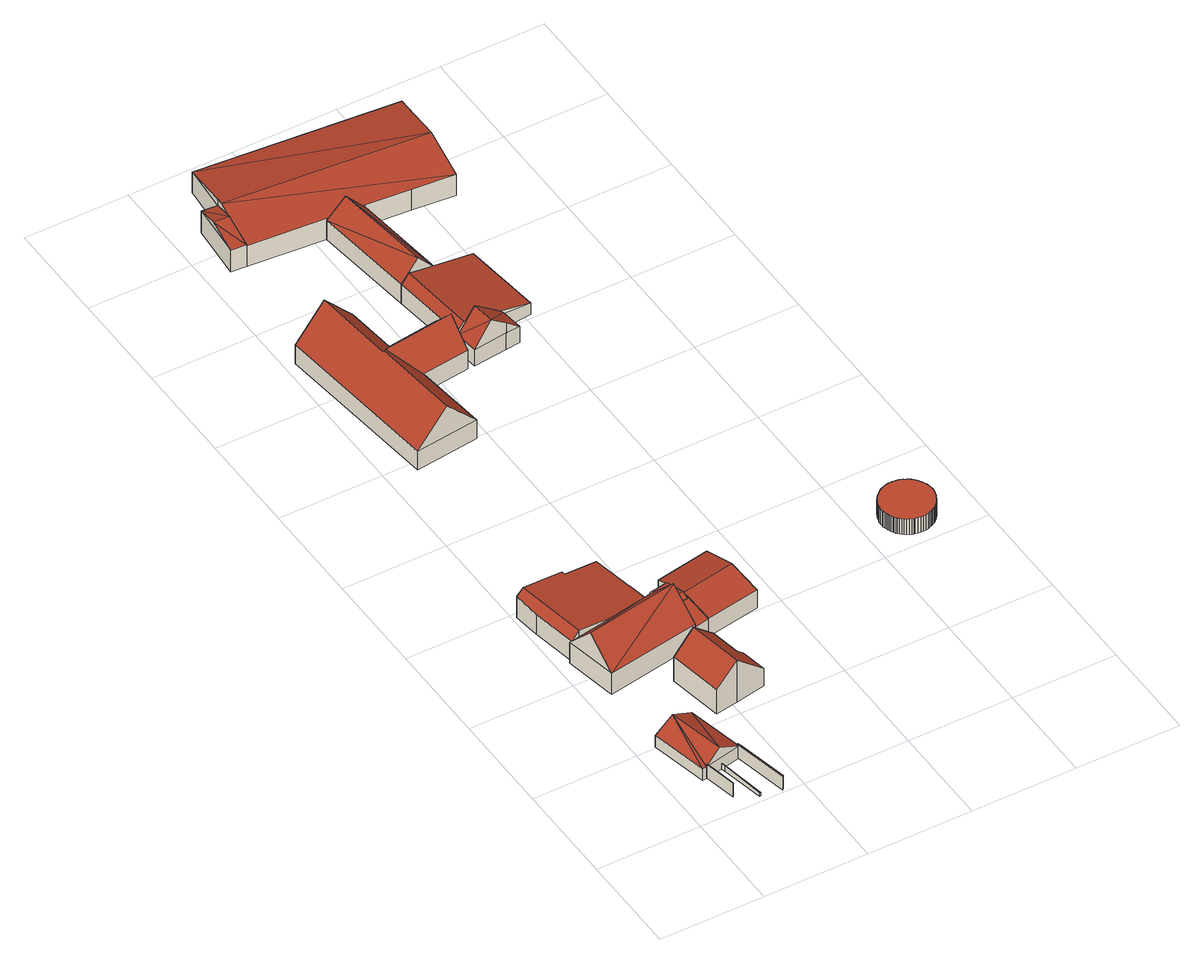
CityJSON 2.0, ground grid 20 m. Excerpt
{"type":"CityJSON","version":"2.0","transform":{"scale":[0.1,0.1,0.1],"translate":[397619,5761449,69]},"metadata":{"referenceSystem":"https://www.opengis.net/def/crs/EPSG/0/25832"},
"CityObjects":{
"building1":{"type":"Building","attributes":{"Gemeindeschluessel":"05558020","Geometrietyp2DReferenz":"3000","function":"51009_1700","roofType":"1000","measuredHeight":3},"geometry":[{"type":"Solid","lod":"2","boundaries":[[[[0,1,2,3]],[[4,5,1,0]],[[6,7,5,4]],[[8,9,7,6]],[[3,2,9,8]],[[6,4,0,3,8]],[[1,5,7,9,2]]]],"semantics":{"surfaces":[{"type":"WallSurface"},{"type":"RoofSurface"},{"type":"GroundSurface"}],"values":[[0,0,0,0,0,1,2]]}}]},
"building2":{"type":"Building","attributes":{"Gemeindeschluessel":"05558020","Geometrietyp2DReferenz":"3000","function":"51009_1700","roofType":"2100","measuredHeight":1.19},"geometry":[{"type":"Solid","lod":"2","boundaries":[[[[10,11,12,13]],[[14,15,11,10]],[[16,17,15,14]],[[18,19,17,16]],[[13,12,19,18]],[[16,14,10,13,18]],[[11,15,17,19,12]]]],"semantics":{"surfaces":[{"type":"WallSurface"},{"type":"RoofSurface"},{"type":"GroundSurface"}],"values":[[0,0,0,0,0,1,2]]}}]},
"building3":{"type":"Building","attributes":{"Gemeindeschluessel":"05558020","Geometrietyp2DReferenz":"3000","function":"31001_2700","roofType":"5000","measuredHeight":4.93},"geometry":[{"type":"Solid","lod":"2","boundaries":[[[[20,21,22,23]],[[24,25,21,20]],[[26,27,25,24]],[[28,29,27,26]],[[23,22,29,28]],[[30,28,26]],[[26,31,30]],[[23,30,31]],[[20,23,31]],[[31,24,20]],[[28,30,23]],[[24,31,26]],[[21,25,27,29,22]]]],"semantics":{"surfaces":[{"type":"WallSurface"},{"type":"RoofSurface"},{"type":"GroundSurface"}],"values":[[0,0,0,0,0,1,1,1,1,1,0,0,2]]}}]},
"building4":{"type":"Building","attributes":{"Gemeindeschluessel":"05558020","Geometrietyp2DReferenz":"3000","function":"51009_1700","roofType":"9999","measuredHeight":3},"geometry":[{"type":"Solid","lod":"2","boundaries":[[[[32,33,34,35,36]],[[33,37,38,34]],[[32,39,37,33]],[[36,40,39,32]],[[35,41,40,36]],[[34,38,41,35]],[[38,37,39,40,41]]]],"semantics":{"surfaces":[{"type":"RoofSurface"},{"type":"WallSurface"},{"type":"GroundSurface"}],"values":[[0,1,1,1,1,1,2]]}}]},
"building5":{"type":"Building","attributes":{"Gemeindeschluessel":"05558020","Geometrietyp2DReferenz":"3000","function":"31001_1000","roofType":"3100","measuredHeight":9.4},"address":[{"country":"Germany","locality":"Havixbeck","thoroughfareNumber":"35","thoroughfareName":"Schonebeck"}],"geometry":[{"type":"Solid","lod":"2","boundaries":[[[[42,43,44,45]],[[46,47,43,42]],[[48,49,47,46]],[[50,51,49,48]],[[52,53,51,50]],[[54,55,53,52]],[[56,57,55,54]],[[45,44,57,56]],[[50,48,46,42,45,52]],[[56,54,52,45]],[[43,47,49,51,53,55,57,44]]]],"semantics":{"surfaces":[{"type":"WallSurface"},{"type":"RoofSurface"},{"type":"GroundSurface"}],"values":[[0,0,0,0,0,0,0,0,1,1,2]]}}]},
"building6":{"type":"Building","attributes":{"Gemeindeschluessel":"05558020","Geometrietyp2DReferenz":"3000","function":"31001_2700"},"children":["building6-1","building6-2","building6-3","building6-4"]},
"building6-1":{"type":"BuildingPart","attributes":{"roofType":"3100","measuredHeight":5.6},"parents":["building6"],"geometry":[{"type":"Solid","lod":"2","boundaries":[[[[58,59,60,61,62]],[[63,64,65,66,67]],[[62,61,68,69,70]],[[63,67,71,72,73]],[[58,62,70,74,73,72]],[[60,75,76,66,65,77,68,61]],[[59,58,72,78]],[[60,59,78,75]],[[66,76,71,67]],[[76,75,78,72,71]],[[65,64,79,77]],[[64,63,73,79]],[[69,74,70]],[[79,69,68,77]],[[79,73,74,69]]]],"semantics":{"surfaces":[{"type":"WallSurface"},{"type":"RoofSurface"},{"type":"GroundSurface"},{"type":"ClosureSurface"}],"values":[[0,0,0,1,1,2,0,3,3,3,3,3,0,3,3]]}}]},
"building6-2":{"type":"BuildingPart","attributes":{"roofType":"3100","measuredHeight":5.88},"parents":["building6"],"geometry":[{"type":"MultiSurface","lod":"2","boundaries":[[[80,81,82,83]],[[84,85,81,80]],[[86,87,85,84]],[[88,89,87,86]],[[90,91,89,88]],[[92,93,91,90]],[[94,95,93,92]],[[96,97,95,94]],[[98,61,97,96]],[[99,100,101,102]],[[83,82,100,99]],[[103,98,96,94,92,90,88,86,84,104]],[[80,83,99,102,99,105,104,84]],[[81,85,87,89,91,93,95,97,61,106,100,101,100,82]],[[103,104,107]],[[61,98,103,107,106]],[[107,104,105]],[[107,105,99,100,106]]],"semantics":{"surfaces":[{"type":"WallSurface"},{"type":"RoofSurface"},{"type":"GroundSurface"},{"type":"ClosureSurface"}],"values":[0,0,0,0,0,0,0,0,0,0,0,1,1,2,0,3,0,3]}}]},
"building6-3":{"type":"BuildingPart","attributes":{"roofType":"3100","measuredHeight":10.25},"parents":["building6"],"geometry":[{"type":"Solid","lod":"2","boundaries":[[[[108,109,110,111]],[[112,113,65,64]],[[111,110,113,112]],[[114,111,115]],[[112,116,115,111]],[[74,69,114,115]],[[69,117,103,107,105,108,114]],[[63,116,112,64]],[[114,108,111]],[[109,101,100,106,61,68,77,65,113,110]],[[103,117,98]],[[109,108,105,99,102,101]],[[61,98,117,69,68]],[[106,107,103,98,61]],[[101,102,99,100]],[[100,99,105,107,106]],[[77,79,64,65]],[[68,69,79,77]],[[116,63,73,74,115]],[[63,64,79,73]],[[73,79,69,74]]]],"semantics":{"surfaces":[{"type":"WallSurface"},{"type":"RoofSurface"},{"type":"GroundSurface"},{"type":"ClosureSurface"}],"values":[[0,0,0,1,1,1,1,0,0,2,0,0,3,3,3,3,3,3,0,3,3]]}}]},
"building6-4":{"type":"BuildingPart","attributes":{"roofType":"3100","measuredHeight":5.61},"parents":["building6"],"geometry":[{"type":"Solid","lod":"2","boundaries":[[[[67,66,118]],[[119,120,60,59]],[[121,122,120,119]],[[123,124,122,121]],[[125,126,124,123]],[[127,128,126,125]],[[118,66,128,127]],[[121,119,59,78,72,129,123]],[[118,127,125,123,129]],[[76,75,60,120,122,124,126,128,66]],[[67,118,129,71]],[[66,67,71,76]],[[71,129,72]],[[60,75,78,59]],[[75,76,71,72,78]]]],"semantics":{"surfaces":[{"type":"WallSurface"},{"type":"RoofSurface"},{"type":"GroundSurface"},{"type":"ClosureSurface"}],"values":[[0,0,0,0,0,0,0,1,1,2,0,3,0,3,3]]}}]},
"building7":{"type":"Building","attributes":{"Gemeindeschluessel":"05558020","Geometrietyp2DReferenz":"3000","function":"51009_1610","roofType":"2100","measuredHeight":4.78},"geometry":[{"type":"Solid","lod":"2","boundaries":[[[[130,131,132,133]],[[118,134,131,130]],[[135,136,134,118]],[[133,132,136,135]],[[118,130,133,135]],[[131,134,136,132]]]],"semantics":{"surfaces":[{"type":"WallSurface"},{"type":"RoofSurface"},{"type":"GroundSurface"}],"values":[[0,0,0,0,1,2]]}}]},
"building8":{"type":"Building","attributes":{"Gemeindeschluessel":"05558020","Geometrietyp2DReferenz":"3000","function":"31001_1000","roofType":"5000","measuredHeight":10.86},"address":[{"country":"Germany","locality":"Havixbeck","thoroughfareNumber":"62","thoroughfareName":"Schonebeck"}],"geometry":[{"type":"Solid","lod":"2","boundaries":[[[[137,138,139,140]],[[141,142,138,137]],[[143,144,142,141]],[[145,146,144,143]],[[147,148,146,145]],[[149,150,148,147]],[[151,152,150,149]],[[140,139,152,151]],[[151,149,153]],[[154,155,153,149,147,156]],[[156,147,145,157]],[[145,143,157]],[[154,156,157,143,141,158]],[[141,137,158]],[[154,158,137,140,155]],[[155,140,151,153]],[[138,142,144,146,148,150,152,139]]]],"semantics":{"surfaces":[{"type":"WallSurface"},{"type":"RoofSurface"},{"type":"GroundSurface"}],"values":[[0,0,0,0,0,0,0,0,0,1,1,0,1,0,1,1,2]]}}]},
"building9":{"type":"Building","attributes":{"Gemeindeschluessel":"05558020","Geometrietyp2DReferenz":"3000","function":"31001_2700"},"children":["building9-1","building9-2","building9-3","building9-4","building9-5"]},
"building9-1":{"type":"BuildingPart","attributes":{"roofType":"3100","measuredHeight":8.09},"parents":["building9"],"geometry":[{"type":"Solid","lod":"2","boundaries":[[[[159,160,161,162,163]],[[164,165,166,167]],[[159,163,168,169]],[[169,170,171,159]],[[170,169,172,164]],[[164,167,173,174,170]],[[161,166,165,162]],[[161,160,167,166]],[[160,159,167]],[[165,164,163,162]],[[170,174,171]],[[171,174,173,167,159]],[[168,172,169]],[[168,163,164,172]]]],"semantics":{"surfaces":[{"type":"WallSurface"},{"type":"RoofSurface"},{"type":"GroundSurface"},{"type":"ClosureSurface"}],"values":[[0,0,1,1,1,1,2,3,3,3,0,3,0,3]]}}]},
"building9-2":{"type":"BuildingPart","attributes":{"roofType":"3100","measuredHeight":5.84},"parents":["building9"],"geometry":[{"type":"Solid","lod":"2","boundaries":[[[[175,176,177,178,179]],[[180,181,176,175]],[[182,183,184,181,180]],[[175,185,180]],[[179,186,187,185]],[[185,175,179]],[[187,182,180]],[[180,185,187]],[[176,181,184,177]],[[188,179,178]],[[177,184,183,178]],[[183,182,188,178]],[[186,179,188]],[[187,186,188,182]]]],"semantics":{"surfaces":[{"type":"WallSurface"},{"type":"RoofSurface"},{"type":"GroundSurface"},{"type":"ClosureSurface"}],"values":[[0,0,0,0,1,1,1,1,2,0,3,3,0,3]]}}]},
"building9-3":{"type":"BuildingPart","attributes":{"roofType":"3100","measuredHeight":6.44},"parents":["building9"],"geometry":[{"type":"Solid","lod":"2","boundaries":[[[[189,190,191,192]],[[193,194,190,189]],[[195,196,194,193]],[[197,162,196,195]],[[163,162,197]],[[178,177,165,164,198]],[[199,200,184,183]],[[192,191,200,199]],[[201,202,192,199]],[[199,203,204,201]],[[193,201,204]],[[198,172,168,197,195,193,204,186,188,178]],[[182,203,199,183]],[[202,201,193,189]],[[202,189,192]],[[190,194,196,162,165,177,184,200,191]],[[172,198,164]],[[197,168,163]],[[165,162,163,164]],[[163,168,172,164]],[[177,178,183,184]],[[203,182,187,186,204]],[[182,183,178,188]],[[182,188,186,187]]]],"semantics":{"surfaces":[{"type":"WallSurface"},{"type":"RoofSurface"},{"type":"GroundSurface"},{"type":"ClosureSurface"}],"values":[[0,0,0,0,0,0,0,0,1,1,1,1,0,0,0,2,0,0,3,3,3,0,3,3]]}}]},
"building9-4":{"type":"BuildingPart","attributes":{"roofType":"3100","measuredHeight":5.81},"parents":["building9"],"geometry":[{"type":"Solid","lod":"2","boundaries":[[[[205,206,207,208]],[[167,166,209,210,211]],[[208,171,174,212,213,214,205]],[[211,212,174,173,167]],[[206,215,209,166,161,207]],[[206,205,216,215]],[[217,211,210]],[[215,216,218,210,209]],[[218,217,210]],[[207,161,160,208]],[[161,166,167,160]],[[211,217,213,212]],[[219,216,205,214]],[[218,216,219]],[[217,218,219,214,213]],[[159,171,208,160]],[[159,160,167]],[[173,174,171,159,167]]]],"semantics":{"surfaces":[{"type":"WallSurface"},{"type":"RoofSurface"},{"type":"GroundSurface"},{"type":"ClosureSurface"}],"values":[[0,0,1,1,2,0,0,3,3,0,3,0,0,3,3,0,3,3]]}}]},
"building9-5":{"type":"BuildingPart","attributes":{"roofType":"3100","measuredHeight":8.15},"parents":["building9"],"geometry":[{"type":"Solid","lod":"2","boundaries":[[[[220,221,222,223]],[[224,225,221,220]],[[210,209,225,224]],[[223,222,215,216,219]],[[226,227,223,219]],[[214,228,226,219]],[[213,217,210,226,228]],[[210,224,226]],[[227,226,224,220]],[[227,220,223]],[[221,225,209,215,222]],[[209,210,218,216,215]],[[218,219,216]],[[228,214,213]],[[217,218,210]],[[213,214,219,218,217]]]],"semantics":{"surfaces":[{"type":"WallSurface"},{"type":"RoofSurface"},{"type":"GroundSurface"},{"type":"ClosureSurface"}],"values":[[0,0,0,0,1,1,1,1,0,0,2,3,3,0,3,3]]}}]},
"building10":{"type":"Building","attributes":{"Gemeindeschluessel":"05558020","Geometrietyp2DReferenz":"3000","function":"51003_1201","roofType":"1000","measuredHeight":3.37},"geometry":[{"type":"Solid","lod":"2","boundaries":[[[[229,230,231,232]],[[233,234,230,229]],[[235,236,234,233]],[[237,238,236,235]],[[239,240,238,237]],[[241,242,240,239]],[[243,244,242,241]],[[245,246,244,243]],[[247,248,246,245]],[[249,250,248,247]],[[251,252,250,249]],[[253,254,252,251]],[[255,256,254,253]],[[257,258,256,255]],[[259,260,258,257]],[[261,262,260,259]],[[263,264,262,261]],[[265,266,264,263]],[[267,268,266,265]],[[269,270,268,267]],[[271,272,270,269]],[[273,274,272,271]],[[275,276,274,273]],[[277,278,276,275]],[[279,280,278,277]],[[281,282,280,279]],[[283,284,282,281]],[[285,286,284,283]],[[287,288,286,285]],[[289,290,288,287]],[[291,292,290,289]],[[293,294,292,291]],[[295,296,294,293]],[[297,298,296,295]],[[299,300,298,297]],[[301,302,300,299]],[[303,304,302,301]],[[305,306,304,303]],[[307,308,306,305]],[[309,310,308,307]],[[311,312,310,309]],[[313,314,312,311]],[[315,316,314,313]],[[317,318,316,315]],[[319,320,318,317]],[[321,322,320,319]],[[323,324,322,321]],[[325,326,324,323]],[[327,328,326,325]],[[329,330,328,327]],[[331,332,330,329]],[[333,334,332,331]],[[335,336,334,333]],[[337,338,336,335]],[[339,340,338,337]],[[341,342,340,339]],[[343,344,342,341]],[[345,346,344,343]],[[347,348,346,345]],[[349,350,348,347]],[[351,352,350,349]],[[353,354,352,351]],[[355,356,354,353]],[[357,358,356,355]],[[359,360,358,357]],[[361,362,360,359]],[[363,364,362,361]],[[365,366,364,363]],[[367,368,366,365]],[[369,370,368,367]],[[371,372,370,369]],[[373,374,372,371]],[[375,376,374,373]],[[377,378,376,375]],[[379,380,378,377]],[[381,382,380,379]],[[383,384,382,381]],[[385,386,384,383]],[[387,388,386,385]],[[389,390,388,387]],[[391,392,390,389]],[[393,394,392,391]],[[395,396,394,393]],[[232,231,396,395]],[[393,391,389,387,385,383,381,379,377,375,373,371,369,367,365,363,361,359,357,355,353,351,349,347,345,343,341,339,337,335,333,331,329,327,325,323,321,319,317,315,313,311,309,307,305,303,301,299,297,295,293,291,289,287,285,283,281,279,277,275,273,271,269,267,265,263,261,259,257,255,253,251,249,247,245,243,241,239,237,235,233,229,232,395]],[[230,234,236,238,240,242,244,246,248,250,252,254,256,258,260,262,264,266,268,270,272,274,276,278,280,282,284,286,288,290,292,294,296,298,300,302,304,306,308,310,312,314,316,318,320,322,324,326,328,330,332,334,336,338,340,342,344,346,348,350,352,354,356,358,360,362,364,366,368,370,372,374,376,378,380,382,384,386,388,390,392,394,396,231]]]],"semantics":{"surfaces":[{"type":"WallSurface"},{"type":"RoofSurface"},{"type":"GroundSurface"}],"values":[[0,0,0,0,0,0,0,0,0,0,0,0,0,0,0,0,0,0,0,0,0,0,0,0,0,0,0,0,0,0,0,0,0,0,0,0,0,0,0,0,0,0,0,0,0,0,0,0,0,0,0,0,0,0,0,0,0,0,0,0,0,0,0,0,0,0,0,0,0,0,0,0,0,0,0,0,0,0,0,0,0,0,0,0,1,2]]}}]}
},
"vertices":[
[70,93,37],[70,93,7],[69,92,7],[69,92,37],[73,81,37],[73,81,7],[83,31,37],[83,31,7],[82,30,37],[82,30,7],
[102,99,19],[102,99,7],[101,99,7],[101,99,19],[122,9,14],[122,9,7],[120,9,14],[120,9,7],[103,90,19],[103,90,7],
[61,91,32],[61,91,6],[69,92,6],[69,92,32],[37,201,32],[37,201,6],[117,218,32],[117,218,6],[141,107,32],[141,107,6],[98,98,56],[74,208,56],
[138,107,39],[137,107,39],[159,1,39],[161,2,39],[140,100,39],[137,107,9],[159,1,9],[138,107,9],[140,100,9],[161,2,9],
[230,335,63],[230,335,10],[187,327,10],[187,327,103],[240,278,63],[240,278,10],[255,281,49],[255,281,10],[264,232,49],[264,232,10],[206,221,103],[206,221,10],[163,214,63],[163,214,10],[144,319,63],[144,319,10],
[235,490,53],[235,490,49],[235,490,4],[199,483,4],[199,483,53],[213,431,53],[213,431,50],[213,431,4],[244,436,4],[244,436,53],[204,484,4],[204,484,50],[204,484,53],[242,448,59],[242,450,60],[211,445,60],[204,480,54],[242,450,4],[242,448,4],[211,445,4],[242,450,59],[211,445,50],
[9,591,50],[9,591,4],[15,540,4],[15,540,47],[22,593,63],[22,593,4],[105,607,47],[105,607,4],[106,600,47],[106,600,4],[174,611,34],[174,611,4],[189,532,34],[189,532,4],[190,532,34],[190,532,4],[198,483,34],[198,483,4],[199,483,34],[30,452,48],[30,452,4],[28,452,4],[28,452,46],[113,467,50],[46,455,63],[32,452,50],[46,455,4],[46,455,50],
[25,451,50],[25,451,4],[44,350,4],[44,350,50],[223,381,50],[223,381,4],[34,400,106],[213,432,106],[213,431,105],[199,483,50],
[244,436,57],[231,510,44],[231,510,4],[336,529,44],[336,529,4],[346,467,60],[346,467,4],[357,405,44],[357,405,4],[253,387,44],[253,387,4],[242,448,60],
[213,431,57],[213,431,9],[223,381,9],[223,381,43],[244,436,9],[253,387,43],[253,387,9],
[177,993,49],[177,993,8],[161,1134,8],[161,1134,49],[55,978,49],[55,978,8],[18,1304,49],[18,1304,8],[137,1318,49],[137,1318,8],[148,1221,49],[148,1221,8],[242,1233,49],[242,1233,8],[253,1145,49],[253,1145,8],[248,1189,98],[97,1153,116],[112,1172,97],[95,1154,115],[78,1311,115],[116,985,116],
[312,1346,50],[312,1346,42],[312,1346,8],[291,1530,8],[291,1530,50],[220,1535,50],[220,1535,8],[243,1338,8],[243,1338,50],[287,1530,54],[255,1533,89],[278,1342,89],[308,1346,54],[224,1535,54],[253,1339,61],[258,1340,67],
[44,1549,56],[44,1549,8],[73,1547,8],[73,1547,54],[73,1547,56],[53,1656,56],[53,1656,8],[83,1654,56],[83,1654,54],[83,1654,8],[49,1613,67],[78,1603,66],[79,1610,67],[74,1558,56],
[470,1668,54],[470,1668,8],[474,1715,8],[474,1715,54],[457,1516,54],[457,1516,8],[376,1523,54],[376,1523,8],[291,1530,54],[220,1535,54],[91,1747,54],[91,1747,8],[465,1607,73],[470,1668,62],[83,1654,70],[81,1638,73],
[410,1204,34],[410,1204,8],[392,1356,8],[392,1356,34],[261,1191,8],[261,1191,44],[261,1191,50],[275,1192,67],[278,1192,66],[349,1199,49],[354,1199,8],[354,1199,40],[265,1191,50],[315,1196,44],[354,1199,44],
[332,1153,44],[332,1153,8],[359,1156,8],[359,1156,44],[266,1145,44],[266,1145,8],[301,1150,90],[332,1153,66],[296,1194,90],
[632,466,46],[632,466,12],[632,462,12],[632,462,46],[632,471,46],[632,471,12],[633,474,46],[633,474,12],[634,476,46],[634,476,12],[635,480,46],[635,480,12],[636,484,46],[636,484,12],[638,487,46],[638,487,12],[639,490,46],[639,490,12],[641,492,46],[641,492,12],[643,495,46],[643,495,12],[645,497,46],[645,497,12],[647,499,46],[647,499,12],[649,501,46],[649,501,12],[651,503,46],[651,503,12],[654,505,46],[654,505,12],[657,507,46],[657,507,12],[661,509,46],[661,509,12],[664,510,46],[664,510,12],[666,511,46],[666,511,12],[670,512,46],[670,512,12],[675,513,46],[675,513,12],[679,513,46],[679,513,12],[682,513,46],[682,513,12],[686,513,46],[686,513,12],[689,512,46],[689,512,12],[692,512,46],[692,512,12],[695,511,46],[695,511,12],[698,510,46],[698,510,12],[701,509,46],[701,509,12],[703,507,46],[703,507,12],[706,506,46],[706,506,12],[709,504,46],[709,504,12],[712,502,46],[712,502,12],[715,499,46],[715,499,12],[718,496,46],[718,496,12],[720,493,46],[720,493,12],[723,489,46],[723,489,12],[723,488,46],[723,488,12],[726,483,46],[726,483,12],[728,478,46],[728,478,12],[729,474,46],[729,474,12],[730,469,46],[730,469,12],[730,464,46],[730,464,12],[730,460,46],[730,460,12],[729,456,46],[729,456,12],[728,452,46],[728,452,12],[727,448,46],[727,448,12],[726,445,46],[726,445,12],[724,442,46],[724,442,12],[723,439,46],[723,439,12],[721,436,46],[721,436,12],[720,434,46],[720,434,12],[718,432,46],[718,432,12],[716,429,46],[716,429,12],[713,427,46],[713,427,12],[711,425,46],[711,425,12],[708,423,46],[708,423,12],[704,421,46],[704,421,12],[701,419,46],[701,419,12],[697,418,46],[697,418,12],[693,416,46],[693,416,12],[688,415,46],[688,415,12],[683,415,46],[683,415,12],[678,415,46],[678,415,12],[673,416,46],[673,416,12],[668,417,46],[668,417,12],[666,417,46],[666,417,12],[663,418,46],[663,418,12],[659,420,46],[659,420,12],[655,422,46],[655,422,12],[652,425,46],[652,425,12],[649,427,46],[649,427,12],[646,429,46],[646,429,12],[644,432,46],[644,432,12],[642,434,46],[642,434,12],[640,437,46],[640,437,12],[639,439,46],[639,439,12],[637,442,46],[637,442,12],[636,445,46],[636,445,12],[635,448,46],[635,448,12],[634,451,46],[634,451,12],[633,454,46],[633,454,12],[632,458,46],[632,458,12]
]}
